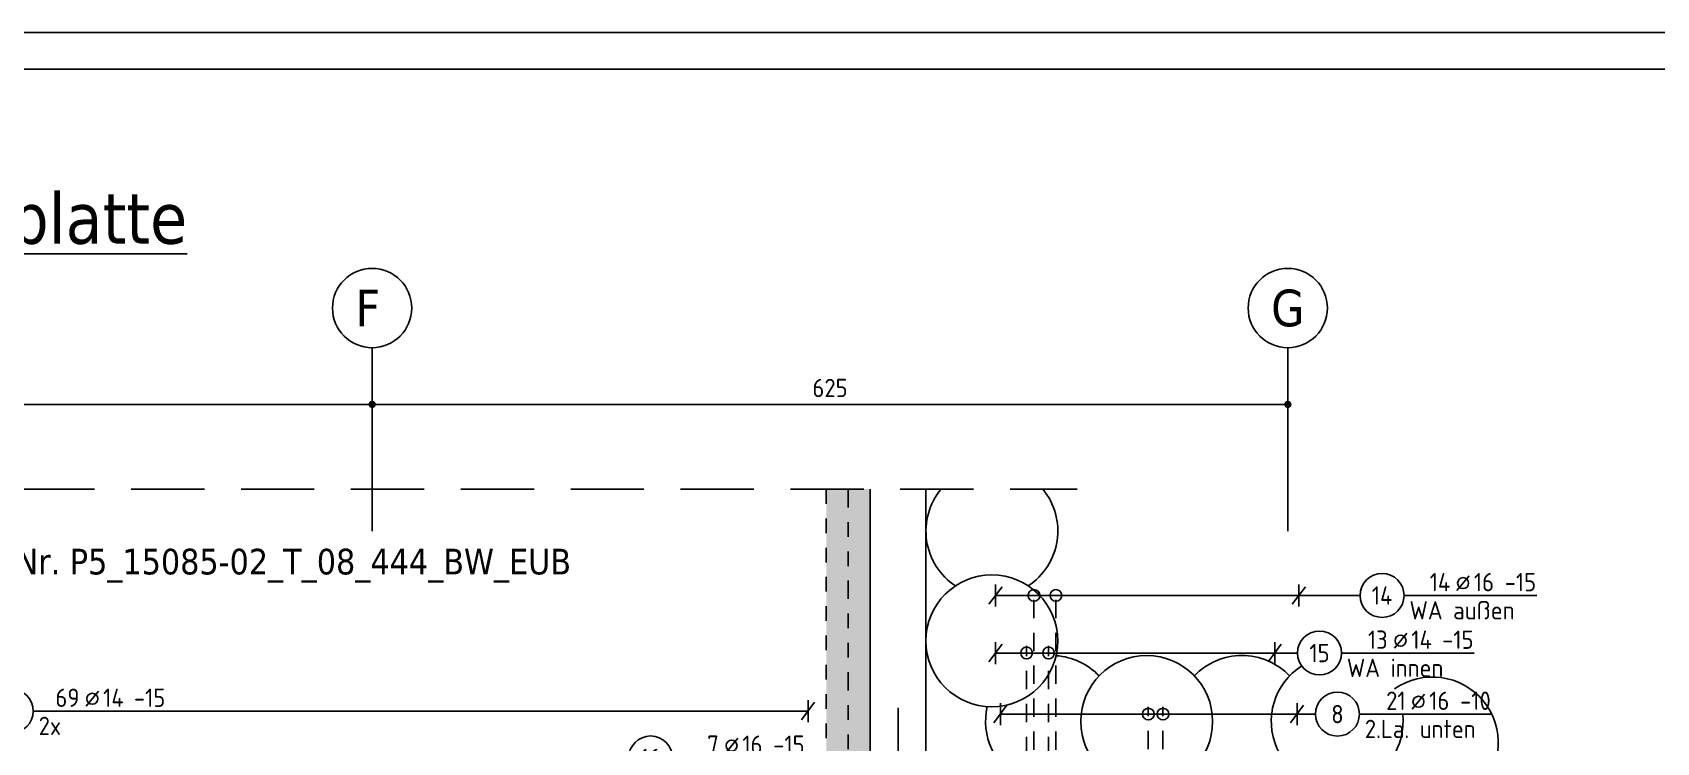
# Model space of a CAD drawing. Extents: x -28 to 85, y -37 to 54.
# Drawn here: x 8.87 to 19.95, y 37.2 to 42.05 of the extents above; entities that cross this region are included whole.
import ezdxf
from ezdxf.enums import TextEntityAlignment as Align

# ---------------------------------------------------------------- set-up
doc = ezdxf.new("R2010")
doc.units = 0
doc.header["$LTSCALE"] = 0.5
for name, pattern in [('AUSGEZOGEN', [1000.01, 1000, 0.01]), ('DIVIDE2', [0.625, 0.25, -0.125, 0, -0.125, 0, -0.125]), ('GESTRICHELTX2', [1.5, 1, -0.5]), ('PUNKT', [0.175, 0.05, -0.125]), ('VERDECKT', [0.375, 0.25, -0.125])]:
    doc.linetypes.add(name, pattern=pattern)
for name, color, linetype in [('ACHSEN', 7, 'Continuous'), ('AFB', 7, 'Continuous'), ('BETON', 7, 'Continuous'), ('DRUEBER', 7, 'Continuous'), ('HILFE', 7, 'Continuous'), ('MASSE', 7, 'Continuous'), ('OBJEKT', 7, 'Continuous'), ('RAHMEN', 7, 'Continuous'), ('RND', 7, 'Continuous'), ('SCHRAFF', 7, 'Continuous'), ('SFP_Achsen', 7, 'Continuous'), ('TEXT', 7, 'Continuous'), ('Verbau', 7, 'Continuous')]:
    doc.layers.add(name, color=color, linetype=linetype)
doc.layers.add('NOPLOT', color=7, linetype='Continuous', plot=False)
doc.styles.add('helv', font='tahoma.ttf')
doc.styles.add('txt', font='isocp.shx')
doc.dimstyles.new('DOT_I', dxfattribs={"dimscale": 0.5, "dimtxt": 0.25, "dimasz": 0.25, "dimexe": 0.1, "dimexo": 0.3, "dimgap": 0.1, "dimtad": 1, "dimdec": 3, "dimzin": 3, "dimtxsty": 'txt', "dimblk": 'DOT', "dimblk1": 'DOT', "dimblk2": 'DOT', "dimsah": 1, "dimcen": 0.1, "dimse1": 1, "dimse2": 1, "dimazin": 0, "dimtfac": 1, "dimtdec": 4, "dimtix": 1, "dimtmove": 2, "dimatfit": 3, "dimfxl": 0, "dimtvp": 1, "dimtolj": 1, "dimtzin": 0, "dimarcsym": 0})

# ---------------------------------------------------------------- blocks, each defined once
blk = doc.blocks.new('lei_gre')
at = {"layer": 'RND', "color": 7, "linetype": 'Continuous'}
for p, q in [((-0.09, -0.12), (0.09, 0.12)), ((0, 0.15), (0, -0.15))]:
    blk.add_line(p, q, dxfattribs=at)
blk = doc.blocks.new('RND_LEI')
at = {"layer": 'RND', "color": 7, "linetype": 'Continuous'}
blk.add_line((1.022, 0.066), (1.19, 0.27), dxfattribs=at)
for centre, radius in [((0, 0), 0.3), ((1.106, 0.168), 0.075)]:
    blk.add_circle(centre, radius, dxfattribs=at)
at = {"layer": 'RND', "color": 7, "linetype": 'Continuous', "style": 'txt'}
blk.add_attdef('ANZ', text='', height=0.25, dxfattribs=at).set_placement((0.931, 0.057), align=Align.RIGHT)
for tag, p in [('DUM', (1.253, 0.057)), ('ABSTD', (1.674, 0.057)), ('POSTXT', (0.374, -0.327))]:
    blk.add_attdef(tag, p, '', height=0.25, dxfattribs=at)
blk.add_attdef('POSL', text='', height=0.25, dxfattribs=at).set_placement((0, 0), align=Align.MIDDLE)
blk = doc.blocks.new('DOT')
at = {"layer": 'MASSE', "color": 7, "linetype": 'Continuous'}
for p, q in [((0, 0), (-1, 0)), ((0, 0.54), (0, -0.54))]:
    blk.add_line(p, q, dxfattribs=at)
at = {"layer": 'MASSE', "color": 7, "linetype": 'Continuous', "const_width": 0.2}
blk.add_lwpolyline([(-0.1, 0, 1), (0.1, 0, 1)], format="xyb", close=True, dxfattribs=at)
blk = doc.blocks.new('*D28')
at = {"layer": 'Defpoints', "color": 0, "linetype": 'AUSGEZOGEN', "transparency": 16777216}
for p in [(3.688, 39.511), (3.688, 39.511), (11.188, 39.511)]:
    blk.add_point(p, dxfattribs=at)
at = {"layer": 'MASSE', "color": 0, "linetype": 'AUSGEZOGEN', "lineweight": -2, "transparency": 16777216}
blk.add_line((11.063, 39.511), (3.813, 39.511), dxfattribs=at)
at = {"layer": 'MASSE', "color": 0, "linetype": 'AUSGEZOGEN', "lineweight": -2, "transparency": 16777216, "xscale": 0.125, "yscale": 0.125, "zscale": 0.125, "rotation": 180}
blk.add_blockref('DOT', (3.688, 39.511), dxfattribs=at)
at = {"layer": 'MASSE', "color": 0, "linetype": 'AUSGEZOGEN', "lineweight": -2, "transparency": 16777216, "xscale": 0.125, "yscale": 0.125, "zscale": 0.125}
blk.add_blockref('DOT', (11.188, 39.511), dxfattribs=at)
at = {"layer": 'MASSE', "color": 0, "linetype": 'AUSGEZOGEN', "transparency": 16777216, "insert": (7.438, 39.623), "char_height": 0.125, "attachment_point": 5, "style": 'txt'}
blk.add_mtext('\\A1;750', dxfattribs=at)
blk = doc.blocks.new('*D29')
at = {"layer": 'Defpoints', "color": 0, "linetype": 'AUSGEZOGEN', "transparency": 16777216}
for p in [(11.188, 39.511), (17.438, 39.511), (17.438, 39.511)]:
    blk.add_point(p, dxfattribs=at)
at = {"layer": 'MASSE', "color": 0, "linetype": 'AUSGEZOGEN', "lineweight": -2, "transparency": 16777216}
blk.add_line((11.313, 39.511), (17.313, 39.511), dxfattribs=at)
at = {"layer": 'MASSE', "color": 0, "linetype": 'AUSGEZOGEN', "lineweight": -2, "transparency": 16777216, "xscale": 0.125, "yscale": 0.125, "zscale": 0.125, "rotation": 180}
blk.add_blockref('DOT', (11.188, 39.511), dxfattribs=at)
at = {"layer": 'MASSE', "color": 0, "linetype": 'AUSGEZOGEN', "lineweight": -2, "transparency": 16777216, "xscale": 0.125, "yscale": 0.125, "zscale": 0.125}
blk.add_blockref('DOT', (17.438, 39.511), dxfattribs=at)
at = {"layer": 'MASSE', "color": 0, "linetype": 'AUSGEZOGEN', "transparency": 16777216, "insert": (14.313, 39.623), "char_height": 0.125, "attachment_point": 5, "style": 'txt'}
blk.add_mtext('\\A1;625', dxfattribs=at)
blk = doc.blocks.new('DINA0')
at = {"layer": 'RAHMEN'}
blk.add_line((118.9, 84.1), (0, 84.1), dxfattribs=at)
at = {"layer": 'RAHMEN', "color": 5}
blk.add_line((118.4, 83.6), (2, 83.6), dxfattribs=at)

msp = doc.modelspace()

# ---------------------------------------------------------------- hatches: boundary and pattern name
at = {"layer": 'SCHRAFF', "linetype": 'AUSGEZOGEN'}
h = msp.add_hatch(dxfattribs=at)
h.set_pattern_fill('DOTS', scale=0.05, double=1)
h.set_pattern_definition([(0, (-2.69238, 6.23199), (0.0396875, 0.079375), [0, -0.079375])])
h.paths.add_polyline_path([(17.58765, 36.51637), (14.58765, 36.51637), (14.58765, 38.93271), (14.28765, 38.93271), (14.28765, 36.51637), (6.31265, 36.51637), (6.31265, 38.93271), (6.06265, 38.93271), (6.06265, 36.51637), (3.81265, 36.51637), (3.81265, 36.96637), (3.56265, 36.96637), (3.56265, 28.42137), (3.81265, 28.42137), (3.81265, 28.89137), (4.99765, 28.89137), (4.99765, 29.14137), (3.81265, 29.14137), (3.81265, 36.21637), (11.06265, 36.21637), (11.06265, 29.14137), (9.88265, 29.14137), (9.88265, 28.89137), (11.93265, 28.89137), (11.93265, 29.14137), (11.31265, 29.14137), (11.31265, 32.01637), (11.93265, 32.01637), (11.93265, 32.26637), (11.31265, 32.26637), (11.31265, 36.21637), (13.56265, 36.21637), (13.56265, 32.26637), (12.94265, 32.26637), (12.94265, 32.01637), (13.56265, 32.01637), (13.56265, 29.14137), (12.94265, 29.14137), (12.94265, 28.89137), (13.56265, 28.89137), (13.56265, 28.69137), (13.81265, 28.69137), (13.81265, 36.21637), (17.28765, 36.21637), (17.28765, 27.04137), (13.81265, 27.04137), (13.81265, 27.19137), (13.56265, 27.19137), (13.56265, 25.79137), (13.81265, 25.79137), (13.81265, 26.79137), (17.28765, 26.79137), (17.28765, 21.96637), (13.81265, 21.96637), (13.81265, 22.76637), (13.56265, 22.76637), (13.56265, 21.56637), (13.81265, 21.56637), (13.81265, 21.71637), (17.28765, 21.71637), (17.28765, 20.92047), (17.58765, 20.92047)])

# ---------------------------------------------------------------- linework, layer by layer
at = {"layer": 'ACHSEN', "color": 140, "linetype": 'AUSGEZOGEN'}
for p, q in [((11.18765, 39.89818), (11.18765, 38.64547)), ((17.43765, 39.89818), (17.43765, 38.64547))]:
    msp.add_line(p, q, dxfattribs=at)
at = {"layer": 'AFB', "color": 1, "linetype": 'DIVIDE2'}
msp.add_line((14.43765, 38.93271), (14.43765, 36.66637), dxfattribs=at)
at = {"layer": 'BETON', "color": 6, "linetype": 'AUSGEZOGEN'}
msp.add_line((14.58765, 36.51637), (14.58765, 38.93271), dxfattribs=at)
at = {"layer": 'DRUEBER', "color": 7, "linetype": 'PUNKT', "lineweight": -2}
msp.add_line((14.28765, 38.93271), (14.28765, 36.51637), dxfattribs=at)
msp.add_lwpolyline([(14.58765, 38.93271), (14.58765, 36.51637), (17.58765, 36.51637), (17.58765, 20.92047)], dxfattribs=at)
at = {"layer": 'HILFE', "color": 102, "linetype": 'GESTRICHELTX2'}
msp.add_line((2.04278, 38.93271), (15.99873, 38.93271), dxfattribs=at)
at = {"layer": 'NOPLOT', "color": 191, "linetype": 'AUSGEZOGEN'}
msp.add_line((14.77765, 37.43835), (14.77765, 34.80365), dxfattribs=at)
at = {"layer": 'OBJEKT', "color": 7, "linetype": 'AUSGEZOGEN'}
msp.add_line((14.96765, 36.51637), (14.96765, 38.93271), dxfattribs=at)
at = {"layer": 'RND', "color": 102, "linetype": 'VERDECKT'}
for p, q in [((15.70478, 36.47737), (15.70478, 38.25658)), ((15.85478, 36.47737), (15.85478, 38.25658)), ((15.65456, 36.44137), (15.65456, 37.8636)), ((15.80456, 36.44137), (15.80456, 37.8636)), ((16.48557, 36.48339), (16.48557, 37.44666)), ((16.58557, 36.48339), (16.58557, 37.44666))]:
    msp.add_line(p, q, dxfattribs=at)
at = {"layer": 'RND', "color": 7, "linetype": 'AUSGEZOGEN'}
for p, q in [((15.44271, 38.20658), (17.51299, 38.20658)), ((17.51299, 38.20658), (17.9312, 38.20658)), ((18.2312, 38.20658), (19.13745, 38.20658)), ((15.4427, 37.8136), (17.3484, 37.8136)), ((17.3484, 37.8136), (17.50396, 37.8136)), ((17.80396, 37.8136), (18.71021, 37.8136)), ((8.87452, 37.41713), (14.16297, 37.41713)), ((15.47559, 37.39666), (17.50055, 37.39666)), ((17.50055, 37.39666), (17.6265, 37.39666)), ((17.9265, 37.39666), (18.83275, 37.39666))]:
    msp.add_line(p, q, dxfattribs=at)
for centre in [(15.70478, 38.20658), (15.85478, 38.20658), (15.65456, 37.8136), (15.80456, 37.8136), (16.48557, 37.39666), (16.58557, 37.39666)]:
    msp.add_circle(centre, 0.04, dxfattribs=at)
at = {"layer": 'SFP_Achsen', "color": 7, "linetype": 'AUSGEZOGEN'}
for centre in [(11.18765, 40.16866), (17.43765, 40.16866)]:
    msp.add_circle(centre, 0.27048, dxfattribs=at)
at = {"layer": 'Verbau', "color": 171}
for centre in [(15.41765, 37.89637), (16.47459, 37.34637)]:
    msp.add_circle(centre, 0.45, dxfattribs=at)
for centre, start, end in [((15.41765, 38.64637), 140.483933, 236.44269), ((15.41765, 38.64637), 303.55731, 39.516067), ((15.82459, 37.34637), 43.761743, 85.978462), ((17.12459, 37.34637), 43.761743, 136.238257), ((17.77459, 37.34637), 122.555001, 6.416359), ((18.42459, 37.20007), 313.761743, 125.071449), ((15.82459, 37.34637), 167.015676, 316.238257)]:
    msp.add_arc(centre, 0.45, start, end, dxfattribs=at)

# ---------------------------------------------------------------- block references
at = {"layer": 'RAHMEN', "color": 7, "linetype": 'AUSGEZOGEN', "xscale": 0.5, "yscale": 0.5, "zscale": 0.5}
msp.add_blockref('DINA0', (0, 0), dxfattribs=at)
at = {"layer": 'RND', "color": 7, "linetype": 'AUSGEZOGEN', "xscale": 0.5, "yscale": 0.5, "zscale": 0.5}
for p, values in [((18.0812, 38.20658), {'POSL': '14', 'DUM': '16', 'ANZ': '14', 'ABSTD': '-15', 'POSTXT': 'WA außen'}), ((17.65396, 37.8136), {'POSL': '15', 'DUM': '14', 'ANZ': '13', 'ABSTD': '-15', 'POSTXT': 'WA innen'}), ((8.72452, 37.41713), {'POSL': '15', 'DUM': '14', 'ANZ': '69', 'ABSTD': '-15', 'POSTXT': '2x'}), ((17.7765, 37.39666), {'POSL': '8', 'DUM': '16', 'ANZ': '21', 'ABSTD': '-10', 'POSTXT': '2.La. unten'}), ((13.08808, 37.09724), {'POSL': '16', 'DUM': '16', 'ANZ': '7', 'ABSTD': '-15', 'POSTXT': '2x'})]:
    msp.add_blockref('RND_LEI', p, dxfattribs=at).add_auto_attribs(values)
for p in [(15.44271, 38.20658), (17.51299, 38.20658), (15.4427, 37.8136), (17.3484, 37.8136), (14.16297, 37.41713), (15.47559, 37.39666), (17.50055, 37.39666)]:
    msp.add_blockref('lei_gre', p, dxfattribs=at)

# ---------------------------------------------------------------- texts
at = {"layer": 'SFP_Achsen', "color": 6, "linetype": 'AUSGEZOGEN', "style": 'helv'}
for s, p in [('F', (11.0736, 40.04428)), ('G', (17.3236, 40.04428))]:
    msp.add_text(s, height=0.25, dxfattribs=at).set_placement(p)
at = {"layer": 'TEXT', "color": 5, "linetype": 'AUSGEZOGEN', "style": 'helv'}
msp.add_text('%%UGrundriss Bodenplatte', height=0.35, dxfattribs=at).set_placement((5.28323, 40.60785))
at = {"layer": 'TEXT', "color": 1, "linetype": 'AUSGEZOGEN', "style": 'helv'}
msp.add_text('Anschlussplan Nr. P5_15085-02_T_08_444_BW_EUB', height=0.175, dxfattribs=at).set_placement((7.21505, 38.35033))

# ---------------------------------------------------------------- dimensions: what is measured, and where the dimension line sits
at = {"layer": 'MASSE', "color": 7, "linetype": 'AUSGEZOGEN'}
for base, p2, picture, middle in [((3.68765, 39.51054), (3.68765, 39.51054), '*D28', (7.43765, 39.62304)), ((17.43765, 39.51054), (17.43765, 39.51054), '*D29', (14.31265, 39.62305))]:
    dim = msp.add_linear_dim(base=base, p1=(11.18765, 39.51054), p2=p2, dimstyle='DOT_I', override={"dimdec": 0, "dimlfac": 100}, dxfattribs=at)
    dim.commit()
    dim.dimension.update_dxf_attribs({"geometry": picture, "text_midpoint": middle})

doc.saveas('drawing.dxf')
